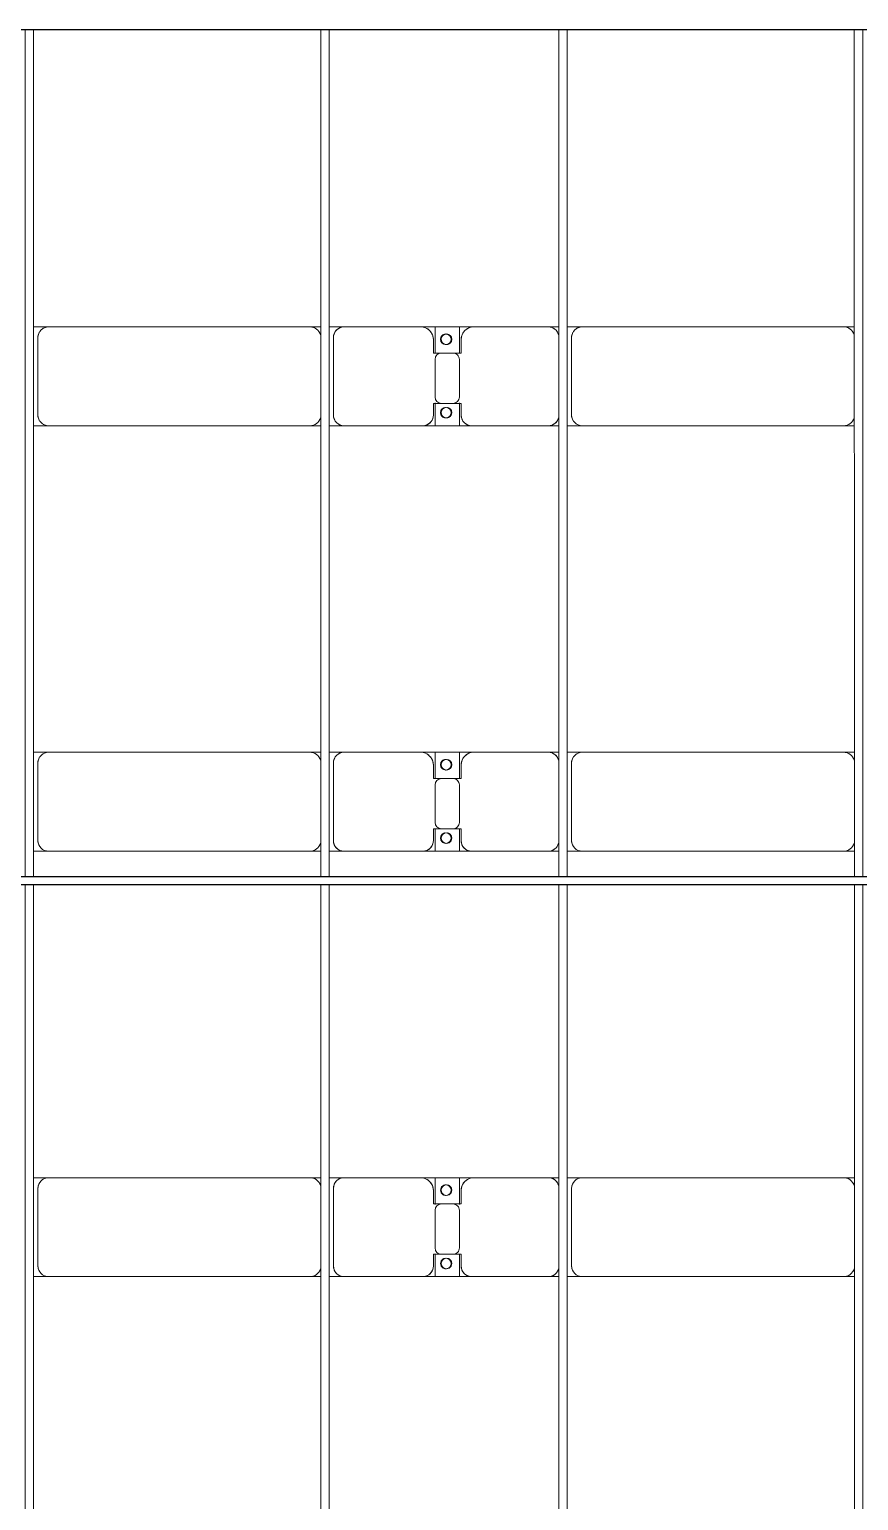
# Model space of a CAD drawing. Header units: millimetres. Extents: x -248177 to 167033, y 156986 to 268923.
# Drawn here: x -176392 to -172492, y 177465 to 184382 of the extents above; entities that cross this region are included whole.
import ezdxf

# ---------------------------------------------------------------- set-up
doc = ezdxf.new("R2010")
doc.units = ezdxf.units.MM
for name, color, linetype, lineweight in [('A-DETL-MBND', 5, 'Continuous', 9), ('A-GENM', 13, 'Continuous', 9), ('S-BEAM', 12, 'Continuous', 9)]:
    doc.layers.add(name, color=color, linetype=linetype, lineweight=lineweight)

# ---------------------------------------------------------------- blocks, each defined once
blk = doc.blocks.new('Dầm C52 - Dầm C52-24593-BỐ TRÍ KHUNG KẾT CẤU BÈ PIN 02')
at = {"layer": 'S-BEAM', "color": 1}
for p, q in [((-38198.2, 20), (-32238.2, 20)), ((-32198.2, 20), (-28218.2, 20)), ((-32238.2, -20), (-38198.2, -20)), ((-28218.2, -20), (-32198.2, -20))]:
    blk.add_line(p, q, dxfattribs=at)
blk = doc.blocks.new('Dầm C52 - Hộp 40x60-25285-BỐ TRÍ KHUNG KẾT CẤU BÈ PIN 02')
at = {"layer": 'S-BEAM', "color": 3, "lineweight": 25}
blk.add_line((92417.5, -20), (-92417.5, -20), dxfattribs=at)
blk = doc.blocks.new('Dai phao do pin - DẢI PHAO ĐỠ PIN-V100-BỐ TRÍ KHUNG KẾT CẤU BÈ PIN 02')
at = {"layer": 'A-DETL-MBND', "color": 8}
for p, q in [((62059.7, 241.6), (62129.7, 241.6)), ((62059.7, 241.6), (62129.7, 241.6)), ((63360.3, 241.6), (62129.7, 241.6)), ((63360.3, 241.6), (63409.7, 241.6)), ((63360.3, 241.6), (63409.7, 241.6)), ((63449.7, 241.6), (63519.7, 241.6)), ((63449.7, 241.6), (63519.7, 241.6)), ((63879.7, 241.6), (63519.7, 241.6)), ((63879.7, 241.6), (64062.2, 241.6)), ((64062.2, 241.6), (63879.7, 241.6)), ((63947.8, 241.6), (64130.3, 241.6)), ((63947.8, 116.2), (63947.8, 241.6)), ((64130.3, 241.6), (63947.8, 241.6)), ((64062.2, 241.6), (64062.2, 116.2)), ((64480.3, 241.6), (64130.3, 241.6)), ((64480.3, 241.6), (64529.7, 241.6)), ((64480.3, 241.6), (64529.7, 241.6)), ((64569.7, 241.6), (64639.7, 241.6)), ((64569.7, 241.6), (64639.7, 241.6)), ((65870.3, 241.6), (64639.7, 241.6)), ((65870.3, 241.6), (65919.7, 241.6)), ((65870.3, 241.6), (65919.7, 241.6)), ((62079.7, 191.6), (62079.7, -173.4)), ((63469.7, 191.6), (63469.7, -173.4)), ((63939.7, 118.2), (63939.7, 181.6)), ((64070.3, 181.6), (64070.3, 118.2)), ((64589.7, 191.6), (64589.7, -173.4)), ((64032.2, 118.2), (63939.7, 118.2)), ((63947.8, 88.2), (63947.8, -88.2)), ((64070.3, 118.2), (63977.8, 118.2)), ((64062.2, -88.2), (64062.2, 88.2)), ((63939.7, -173.4), (63939.7, -118.2)), ((63939.7, -118.2), (64032.2, -118.2)), ((63947.8, -223.4), (63947.8, -116.2)), ((63977.8, -118.2), (64070.3, -118.2)), ((64062.2, -116.2), (64062.2, -223.4)), ((64070.3, -118.2), (64070.3, -173.4)), ((62129.7, -223.4), (62059.7, -223.4)), ((62129.7, -223.4), (62059.7, -223.4)), ((62129.7, -223.4), (63360.3, -223.4)), ((63409.7, -223.4), (63360.3, -223.4)), ((63409.7, -223.4), (63360.3, -223.4)), ((63519.7, -223.4), (63449.7, -223.4)), ((63519.7, -223.4), (63449.7, -223.4)), ((63519.7, -223.4), (63889.7, -223.4)), ((64062.2, -223.4), (63889.7, -223.4)), ((63889.7, -223.4), (64062.2, -223.4)), ((64120.3, -223.4), (63947.8, -223.4)), ((63947.8, -223.4), (64120.3, -223.4)), ((64120.3, -223.4), (64480.3, -223.4)), ((64529.7, -223.4), (64480.3, -223.4)), ((64529.7, -223.4), (64480.3, -223.4)), ((64639.7, -223.4), (64569.7, -223.4)), ((64639.7, -223.4), (64569.7, -223.4)), ((64639.7, -223.4), (65870.3, -223.4)), ((65919.7, -223.4), (65870.3, -223.4)), ((65919.7, -223.4), (65870.3, -223.4))]:
    blk.add_line(p, q, dxfattribs=at)
for centre, radius, start, end in [((62129.7, 191.6), 50, 90, 180), ((62129.7, 191.6), 50, 150, 180), ((62129.7, 191.6), 50, 105, 135), ((63360.3, 191.6), 50, 15, 90), ((63360.3, 191.6), 50, 60, 90), ((63360.3, 191.6), 50, 15, 30), ((63519.7, 191.6), 50, 90, 180), ((63519.7, 191.6), 50, 105, 180), ((63879.7, 181.6), 60, 0, 90), ((63879.7, 181.6), 60, 0, 60), ((63998.6, 183.2), 25, 0, 180), ((63998.6, 183.2), 25, 0, 165), ((64001.4, 183.2), 25, 0, 180), ((64001.4, 183.2), 25, 90, 180), ((64130.3, 181.6), 60, 90, 180), ((64130.3, 181.6), 60, 120, 180), ((64480.3, 191.6), 50, 15, 90), ((64480.3, 191.6), 50, 15, 75), ((64639.7, 191.6), 50, 90, 180), ((64639.7, 191.6), 50, 150, 180), ((64639.7, 191.6), 50, 105, 135), ((65870.3, 191.6), 50, 15, 90), ((65870.3, 191.6), 50, 60, 90), ((65870.3, 191.6), 50, 15, 30), ((63998.6, 183.2), 25, 180, 360), ((64001.4, 183.2), 25, 180, 360), ((64001.4, 183.2), 25, 180, 300), ((63998.6, 183.2), 25, 210, 360), ((64001.4, 183.2), 25, 15, 75), ((64001.4, 183.2), 25, 330, 345), ((63977.8, 88.2), 30, 90, 180), ((64032.2, 88.2), 30, 360, 90), ((63977.8, -88.2), 30, 180, 270), ((63998.6, -161.8), 25, 0, 180), ((63998.6, -161.8), 25, 105, 165), ((64001.4, -161.8), 25, 0, 180), ((64001.4, -161.8), 25, 105, 180), ((63998.6, -161.8), 25, 0, 75), ((64001.4, -161.8), 25, 15, 75), ((64032.2, -88.2), 30, 270, 0), ((62129.7, -173.4), 50, 180, 270), ((62129.7, -173.4), 50, 180, 210), ((63360.3, -173.4), 50, 270, 345), ((63360.3, -173.4), 50, 330, 345), ((63519.7, -173.4), 50, 180, 270), ((63519.7, -173.4), 50, 180, 255), ((63889.7, -173.4), 50, 270, 0), ((63889.7, -173.4), 50, 285, 0), ((63998.6, -161.8), 25, 180, 360), ((63998.6, -161.8), 25, 195, 360), ((64001.4, -161.8), 25, 180, 0), ((64001.4, -161.8), 25, 180, 270), ((64001.4, -161.8), 25, 285, 345), ((64120.3, -173.4), 50, 180, 270), ((64120.3, -173.4), 50, 180, 255), ((64480.3, -173.4), 50, 270, 345), ((64480.3, -173.4), 50, 285, 345), ((64639.7, -173.4), 50, 180, 270), ((64639.7, -173.4), 50, 180, 210), ((65870.3, -173.4), 50, 270, 345), ((65870.3, -173.4), 50, 330, 345), ((62129.7, -173.4), 50, 240, 270), ((63360.3, -173.4), 50, 285, 300), ((64639.7, -173.4), 50, 240, 270), ((65870.3, -173.4), 50, 285, 300)]:
    blk.add_arc(centre, radius, start, end, dxfattribs=at)
blk = doc.blocks.new('Dai phao do pin - DẢI PHAO ĐỠ PIN-V102-BỐ TRÍ KHUNG KẾT CẤU BÈ PIN 02')
at = {"layer": 'A-DETL-MBND', "color": 8}
for p, q in [((62059.7, 241.6), (62129.7, 241.6)), ((62059.7, 241.6), (62129.7, 241.6)), ((63360.3, 241.6), (62129.7, 241.6)), ((63360.3, 241.6), (63409.7, 241.6)), ((63360.3, 241.6), (63409.7, 241.6)), ((63449.7, 241.6), (63519.7, 241.6)), ((63449.7, 241.6), (63519.7, 241.6)), ((63879.7, 241.6), (63519.7, 241.6)), ((63879.7, 241.6), (64062.2, 241.6)), ((64062.2, 241.6), (63879.7, 241.6)), ((63947.8, 241.6), (64130.3, 241.6)), ((63947.8, 116.2), (63947.8, 241.6)), ((64130.3, 241.6), (63947.8, 241.6)), ((64062.2, 241.6), (64062.2, 116.2)), ((64480.3, 241.6), (64130.3, 241.6)), ((64480.3, 241.6), (64529.7, 241.6)), ((64480.3, 241.6), (64529.7, 241.6)), ((64569.7, 241.6), (64639.7, 241.6)), ((64569.7, 241.6), (64639.7, 241.6)), ((65870.3, 241.6), (64639.7, 241.6)), ((65870.3, 241.6), (65919.7, 241.6)), ((65870.3, 241.6), (65919.7, 241.6)), ((62079.7, 191.6), (62079.7, -173.4)), ((63469.7, 191.6), (63469.7, -173.4)), ((63939.7, 118.2), (63939.7, 181.6)), ((64070.3, 181.6), (64070.3, 118.2)), ((64589.7, 191.6), (64589.7, -173.4)), ((64032.2, 118.2), (63939.7, 118.2)), ((63947.8, 88.2), (63947.8, -88.2)), ((64070.3, 118.2), (63977.8, 118.2)), ((64062.2, -88.2), (64062.2, 88.2)), ((63939.7, -173.4), (63939.7, -118.2)), ((63939.7, -118.2), (64032.2, -118.2)), ((63947.8, -223.4), (63947.8, -116.2)), ((63977.8, -118.2), (64070.3, -118.2)), ((64062.2, -116.2), (64062.2, -223.4)), ((64070.3, -118.2), (64070.3, -173.4)), ((62129.7, -223.4), (62059.7, -223.4)), ((62129.7, -223.4), (62059.7, -223.4)), ((62129.7, -223.4), (63360.3, -223.4)), ((63409.7, -223.4), (63360.3, -223.4)), ((63409.7, -223.4), (63360.3, -223.4)), ((63519.7, -223.4), (63449.7, -223.4)), ((63519.7, -223.4), (63449.7, -223.4)), ((63519.7, -223.4), (63889.7, -223.4)), ((64062.2, -223.4), (63889.7, -223.4)), ((63889.7, -223.4), (64062.2, -223.4)), ((64120.3, -223.4), (63947.8, -223.4)), ((63947.8, -223.4), (64120.3, -223.4)), ((64120.3, -223.4), (64480.3, -223.4)), ((64529.7, -223.4), (64480.3, -223.4)), ((64529.7, -223.4), (64480.3, -223.4)), ((64639.7, -223.4), (64569.7, -223.4)), ((64639.7, -223.4), (64569.7, -223.4)), ((64639.7, -223.4), (65870.3, -223.4)), ((65919.7, -223.4), (65870.3, -223.4)), ((65919.7, -223.4), (65870.3, -223.4))]:
    blk.add_line(p, q, dxfattribs=at)
for centre, radius, start, end in [((62129.7, 191.6), 50, 90, 180), ((62129.7, 191.6), 50, 150, 180), ((62129.7, 191.6), 50, 105, 135), ((63360.3, 191.6), 50, 15, 90), ((63360.3, 191.6), 50, 60, 90), ((63360.3, 191.6), 50, 15, 30), ((63519.7, 191.6), 50, 90, 180), ((63519.7, 191.6), 50, 105, 180), ((63879.7, 181.6), 60, 0, 90), ((63879.7, 181.6), 60, 0, 60), ((63998.6, 183.2), 25, 0, 180), ((63998.6, 183.2), 25, 0, 165), ((64001.4, 183.2), 25, 0, 180), ((64001.4, 183.2), 25, 90, 180), ((64130.3, 181.6), 60, 90, 180), ((64130.3, 181.6), 60, 120, 180), ((64480.3, 191.6), 50, 15, 90), ((64480.3, 191.6), 50, 15, 75), ((64639.7, 191.6), 50, 90, 180), ((64639.7, 191.6), 50, 150, 180), ((64639.7, 191.6), 50, 105, 135), ((65870.3, 191.6), 50, 15, 90), ((65870.3, 191.6), 50, 60, 90), ((65870.3, 191.6), 50, 15, 30), ((63998.6, 183.2), 25, 180, 360), ((64001.4, 183.2), 25, 180, 360), ((64001.4, 183.2), 25, 180, 300), ((63998.6, 183.2), 25, 210, 360), ((64001.4, 183.2), 25, 15, 75), ((64001.4, 183.2), 25, 330, 345), ((63977.8, 88.2), 30, 90, 180), ((64032.2, 88.2), 30, 360, 90), ((63977.8, -88.2), 30, 180, 270), ((63998.6, -161.8), 25, 0, 180), ((63998.6, -161.8), 25, 105, 165), ((64001.4, -161.8), 25, 0, 180), ((64001.4, -161.8), 25, 105, 180), ((63998.6, -161.8), 25, 0, 75), ((64001.4, -161.8), 25, 15, 75), ((64032.2, -88.2), 30, 270, 0), ((62129.7, -173.4), 50, 180, 270), ((62129.7, -173.4), 50, 180, 210), ((63360.3, -173.4), 50, 270, 345), ((63360.3, -173.4), 50, 330, 345), ((63519.7, -173.4), 50, 180, 270), ((63519.7, -173.4), 50, 180, 255), ((63889.7, -173.4), 50, 270, 0), ((63889.7, -173.4), 50, 285, 0), ((63998.6, -161.8), 25, 180, 360), ((63998.6, -161.8), 25, 195, 360), ((64001.4, -161.8), 25, 180, 0), ((64001.4, -161.8), 25, 180, 270), ((64001.4, -161.8), 25, 285, 345), ((64120.3, -173.4), 50, 180, 270), ((64120.3, -173.4), 50, 180, 255), ((64480.3, -173.4), 50, 270, 345), ((64480.3, -173.4), 50, 285, 345), ((64639.7, -173.4), 50, 180, 270), ((64639.7, -173.4), 50, 180, 210), ((65870.3, -173.4), 50, 270, 345), ((65870.3, -173.4), 50, 330, 345), ((62129.7, -173.4), 50, 240, 270), ((63360.3, -173.4), 50, 285, 300), ((64639.7, -173.4), 50, 240, 270), ((65870.3, -173.4), 50, 285, 300)]:
    blk.add_arc(centre, radius, start, end, dxfattribs=at)
blk = doc.blocks.new('Dai phao do pin - DẢI PHAO ĐỠ PIN-23300-BỐ TRÍ KHUNG KẾT CẤU BÈ PIN 02')
at = {"layer": 'A-DETL-MBND', "color": 8}
for p, q in [((26919.7, 241.6), (26989.7, 241.6)), ((26919.7, 241.6), (26989.7, 241.6)), ((28220.3, 241.6), (26989.7, 241.6)), ((28220.3, 241.6), (28269.7, 241.6)), ((28220.3, 241.6), (28269.7, 241.6)), ((28309.7, 241.6), (28379.7, 241.6)), ((28309.7, 241.6), (28379.7, 241.6)), ((28739.7, 241.6), (28379.7, 241.6)), ((28739.7, 241.6), (28922.2, 241.6)), ((28922.2, 241.6), (28739.7, 241.6)), ((28807.8, 241.6), (28990.3, 241.6)), ((28807.8, 116.2), (28807.8, 241.6)), ((28990.3, 241.6), (28807.8, 241.6)), ((28922.2, 241.6), (28922.2, 116.2)), ((29340.3, 241.6), (28990.3, 241.6)), ((29340.3, 241.6), (29389.7, 241.6)), ((29340.3, 241.6), (29389.7, 241.6)), ((29429.7, 241.6), (29499.7, 241.6)), ((29429.7, 241.6), (29499.7, 241.6)), ((30730.3, 241.6), (29499.7, 241.6)), ((30730.3, 241.6), (30779.7, 241.6)), ((30730.3, 241.6), (30779.7, 241.6)), ((26939.7, 191.6), (26939.7, -173.4)), ((28329.7, 191.6), (28329.7, -173.4)), ((28799.7, 118.2), (28799.7, 181.6)), ((28930.3, 181.6), (28930.3, 118.2)), ((29449.7, 191.6), (29449.7, -173.4)), ((28892.2, 118.2), (28799.7, 118.2)), ((28807.8, 88.2), (28807.8, -88.2)), ((28930.3, 118.2), (28837.8, 118.2)), ((28922.2, -88.2), (28922.2, 88.2)), ((28799.7, -173.4), (28799.7, -118.2)), ((28799.7, -118.2), (28892.2, -118.2)), ((28807.8, -223.4), (28807.8, -116.2)), ((28837.8, -118.2), (28930.3, -118.2)), ((28922.2, -116.2), (28922.2, -223.4)), ((28930.3, -118.2), (28930.3, -173.4)), ((26989.7, -223.4), (26919.7, -223.4)), ((26989.7, -223.4), (26919.7, -223.4)), ((26989.7, -223.4), (28220.3, -223.4)), ((28269.7, -223.4), (28220.3, -223.4)), ((28269.7, -223.4), (28220.3, -223.4)), ((28379.7, -223.4), (28309.7, -223.4)), ((28379.7, -223.4), (28309.7, -223.4)), ((28379.7, -223.4), (28749.7, -223.4)), ((28922.2, -223.4), (28749.7, -223.4)), ((28749.7, -223.4), (28922.2, -223.4)), ((28980.3, -223.4), (28807.8, -223.4)), ((28807.8, -223.4), (28980.3, -223.4)), ((28980.3, -223.4), (29340.3, -223.4)), ((29389.7, -223.4), (29340.3, -223.4)), ((29389.7, -223.4), (29340.3, -223.4)), ((29499.7, -223.4), (29429.7, -223.4)), ((29499.7, -223.4), (29429.7, -223.4)), ((29499.7, -223.4), (30730.3, -223.4)), ((30779.7, -223.4), (30730.3, -223.4)), ((30779.7, -223.4), (30730.3, -223.4))]:
    blk.add_line(p, q, dxfattribs=at)
for centre, radius, start, end in [((26989.7, 191.6), 50, 90, 180), ((26989.7, 191.6), 50, 150, 180), ((26989.7, 191.6), 50, 105, 135), ((28220.3, 191.6), 50, 15, 90), ((28220.3, 191.6), 50, 60, 90), ((28220.3, 191.6), 50, 15, 30), ((28379.7, 191.6), 50, 90, 180), ((28379.7, 191.6), 50, 105, 180), ((28739.7, 181.6), 60, 360, 90), ((28739.7, 181.6), 60, 360, 60), ((28858.6, 183.2), 25, 0, 180), ((28858.6, 183.2), 25, 360, 165), ((28861.4, 183.2), 25, 360, 180), ((28861.4, 183.2), 25, 90, 180), ((28990.3, 181.6), 60, 90, 180), ((28990.3, 181.6), 60, 120, 180), ((29340.3, 191.6), 50, 15, 90), ((29340.3, 191.6), 50, 15, 75), ((29499.7, 191.6), 50, 90, 180), ((29499.7, 191.6), 50, 150, 180), ((29499.7, 191.6), 50, 105, 135), ((30730.3, 191.6), 50, 15, 90), ((30730.3, 191.6), 50, 60, 90), ((30730.3, 191.6), 50, 15, 30), ((28858.6, 183.2), 25, 180, 0), ((28861.4, 183.2), 25, 180, 0), ((28861.4, 183.2), 25, 180, 300), ((28858.6, 183.2), 25, 210, 0), ((28861.4, 183.2), 25, 15, 75), ((28861.4, 183.2), 25, 330, 345), ((28837.8, 88.2), 30, 90, 180), ((28892.2, 88.2), 30, 0, 90), ((28837.8, -88.2), 30, 180, 270), ((28858.6, -161.8), 25, 360, 180), ((28858.6, -161.8), 25, 105, 165), ((28861.4, -161.8), 25, 360, 180), ((28861.4, -161.8), 25, 105, 180), ((28858.6, -161.8), 25, 360, 75), ((28861.4, -161.8), 25, 15, 75), ((28892.2, -88.2), 30, 270, 0), ((26989.7, -173.4), 50, 180, 270), ((26989.7, -173.4), 50, 180, 210), ((28220.3, -173.4), 50, 270, 345), ((28220.3, -173.4), 50, 330, 345), ((28379.7, -173.4), 50, 180, 270), ((28379.7, -173.4), 50, 180, 255), ((28749.7, -173.4), 50, 270, 360), ((28749.7, -173.4), 50, 285, 360), ((28858.6, -161.8), 25, 180, 0), ((28858.6, -161.8), 25, 195, 0), ((28861.4, -161.8), 25, 180, 0), ((28861.4, -161.8), 25, 180, 270), ((28861.4, -161.8), 25, 285, 345), ((28980.3, -173.4), 50, 180, 270), ((28980.3, -173.4), 50, 180, 255), ((29340.3, -173.4), 50, 270, 345), ((29340.3, -173.4), 50, 285, 345), ((29499.7, -173.4), 50, 180, 270), ((29499.7, -173.4), 50, 180, 210), ((30730.3, -173.4), 50, 270, 345), ((30730.3, -173.4), 50, 330, 345), ((26989.7, -173.4), 50, 240, 270), ((28220.3, -173.4), 50, 285, 300), ((29499.7, -173.4), 50, 240, 270), ((30730.3, -173.4), 50, 285, 300)]:
    blk.add_arc(centre, radius, start, end, dxfattribs=at)
blk = doc.blocks.new('Dầm C52 - Hộp 40x60-V154-BỐ TRÍ KHUNG KẾT CẤU BÈ PIN 02')
at = {"layer": 'S-BEAM', "color": 3, "lineweight": 25}
for p, q in [((-92417.5, 20), (-19989.2, 20)), ((-19989.2, -20), (-92417.5, -20))]:
    blk.add_line(p, q, dxfattribs=at)
blk = doc.blocks.new('HOBANMONG_BEPIN 2_rvt-1-BỐ TRÍ KHUNG KẾT CẤU BÈ PIN 02')
at = {"layer": 'A-GENM', "lineweight": 9, "rotation": 0.0007586094741477002}
for name, p in [('Dai phao do pin - DẢI PHAO ĐỠ PIN-V100-BỐ TRÍ KHUNG KẾT CẤU BÈ PIN 02', (-238432.2, 182740.8)), ('Dai phao do pin - DẢI PHAO ĐỠ PIN-V102-BỐ TRÍ KHUNG KẾT CẤU BÈ PIN 02', (-238432.2, 180740.8)), ('Dai phao do pin - DẢI PHAO ĐỠ PIN-23300-BỐ TRÍ KHUNG KẾT CẤU BÈ PIN 02', (-203292.1, 178741.3))]:
    blk.add_blockref(name, p, dxfattribs=at)
at = {"layer": 'S-BEAM', "lineweight": 9}
for name, p, rotation in [('Dầm C52 - Dầm C52-24593-BỐ TRÍ KHUNG KẾT CẤU BÈ PIN 02', (-176392.9, 212598.1), 90.00075860989138), ('Dầm C52 - Dầm C52-24593-BỐ TRÍ KHUNG KẾT CẤU BÈ PIN 02', (-175002.9, 212598.2), 90.00075860989138), ('Dầm C52 - Dầm C52-24593-BỐ TRÍ KHUNG KẾT CẤU BÈ PIN 02', (-173882.9, 212598.2), 90.00075860989138), ('Dầm C52 - Dầm C52-24593-BỐ TRÍ KHUNG KẾT CẤU BÈ PIN 02', (-172492.9, 212598.2), 90.00075860989138), ('Dầm C52 - Hộp 40x60-25285-BỐ TRÍ KHUNG KẾT CẤU BÈ PIN 02', (-148736.2, 184400.3), 0.0007586094741477002), ('Dầm C52 - Hộp 40x60-V154-BỐ TRÍ KHUNG KẾT CẤU BÈ PIN 02', (-148736.2, 180380.3), 0.0007586094741477002)]:
    blk.add_blockref(name, p, dxfattribs=dict(at, rotation=rotation))

msp = doc.modelspace()

# ---------------------------------------------------------------- block references
at = {"lineweight": 5}
msp.add_blockref('HOBANMONG_BEPIN 2_rvt-1-BỐ TRÍ KHUNG KẾT CẤU BÈ PIN 02', (0, 0), dxfattribs=at)

doc.saveas('drawing.dxf')
